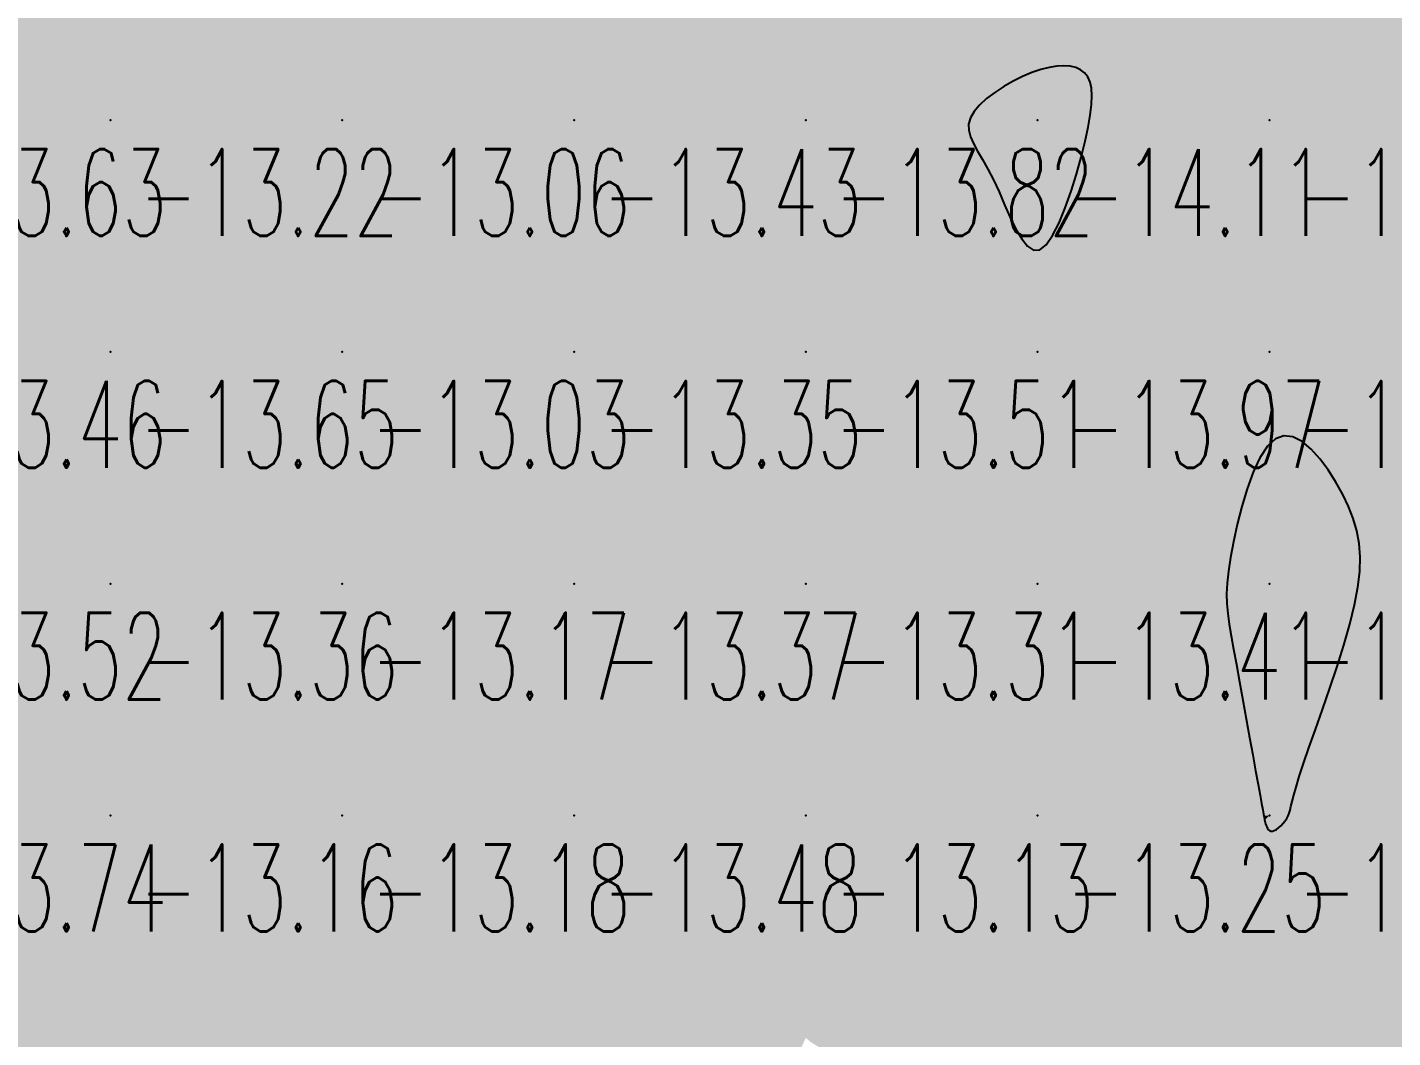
# Model space of a CAD drawing. Header units: millimetres. Extents: x 88261 to 90953, y 390274 to 392322.
# Drawn here: x 89586.7 to 89645.6, y 391867.7 to 391911.2 of the extents above; entities that cross this region are included whole.
import ezdxf
from ezdxf.enums import TextEntityAlignment as Align

# ---------------------------------------------------------------- set-up
doc = ezdxf.new("R2010")
doc.units = ezdxf.units.MM
doc.header["$LTSCALE"] = 25
for name, color, linetype in [('CN_03_00', 7, 'Continuous'), ('COTEAlt', 7, 'Continuous'), ('TN_COLORIAGE', 7, 'Continuous')]:
    doc.layers.add(name, color=color, linetype=linetype)
doc.styles.add('Simplex 1.0', font='Simplex.shx', dxfattribs={"width": 0.99, "height": 2.5})
doc.styles.get("Standard").update_dxf_attribs({"font": 'times.ttf'})

# ---------------------------------------------------------------- blocks, each defined once
blk = doc.blocks.new('COTE')
at = {"color": 0}
blk.add_point((0, 0), dxfattribs=at)
at = {"layer": 'COTEAlt'}
blk.add_attdef('ALT', text='', height=3.75, dxfattribs=at).set_placement((1.25, -1.25), align=Align.TOP_LEFT)

msp = doc.modelspace()

# ---------------------------------------------------------------- linework, layer by layer
at = {"layer": 'CN_03_00', "elevation": -14, "flags": 128}
for points in [[(89630.621, 391901.861), (89630.9, 391902.262), (89631.175, 391902.805), (89631.442, 391903.452), (89631.693, 391904.166), (89631.924, 391904.907), (89632.128, 391905.639), (89632.298, 391906.323), (89632.43, 391906.929), (89632.524, 391907.454), (89632.579, 391907.906), (89632.595, 391908.29), (89632.573, 391908.612), (89632.513, 391908.879), (89632.415, 391909.096), (89632.28, 391909.269), (89632.107, 391909.404), (89631.899, 391909.501), (89631.657, 391909.56), (89631.384, 391909.581), (89631.08, 391909.564), (89630.748, 391909.509), (89630.39, 391909.415), (89630.007, 391909.283), (89629.604, 391909.112), (89629.193, 391908.909), (89628.787, 391908.679), (89628.402, 391908.428), (89628.051, 391908.162), (89627.749, 391907.887), (89627.51, 391907.609), (89627.349, 391907.334), (89627.275, 391907.066), (89627.281, 391906.797), (89627.355, 391906.518), (89627.486, 391906.221), (89627.662, 391905.896), (89627.871, 391905.533), (89628.103, 391905.124), (89628.344, 391904.66), (89628.586, 391904.138), (89628.827, 391903.586), (89629.07, 391903.041), (89629.315, 391902.536), (89629.563, 391902.109), (89629.817, 391901.793), (89630.077, 391901.625), (89630.345, 391901.64), (89630.621, 391901.861)], [(89640.462, 391876.591), (89640.552, 391876.64), (89640.646, 391876.708), (89640.742, 391876.793), (89640.834, 391876.89), (89640.921, 391876.997), (89640.997, 391877.109), (89641.059, 391877.223), (89641.105, 391877.339), (89641.143, 391877.469), (89641.182, 391877.631), (89641.232, 391877.84), (89641.301, 391878.113), (89641.399, 391878.467), (89641.536, 391878.917), (89641.721, 391879.48), (89641.959, 391880.165), (89642.238, 391880.953), (89642.544, 391881.816), (89642.861, 391882.728), (89643.173, 391883.662), (89643.465, 391884.591), (89643.722, 391885.487), (89643.927, 391886.326), (89644.069, 391887.085), (89644.147, 391887.771), (89644.164, 391888.397), (89644.121, 391888.977), (89644.023, 391889.523), (89643.871, 391890.048), (89643.669, 391890.565), (89643.418, 391891.087), (89643.122, 391891.621), (89642.789, 391892.144), (89642.429, 391892.628), (89642.049, 391893.047), (89641.658, 391893.37), (89641.266, 391893.571), (89640.88, 391893.621), (89640.51, 391893.491), (89640.164, 391893.165), (89639.844, 391892.671), (89639.552, 391892.048), (89639.289, 391891.335), (89639.058, 391890.571), (89638.86, 391889.794), (89638.697, 391889.045), (89638.57, 391888.362), (89638.48, 391887.773), (89638.426, 391887.263), (89638.405, 391886.807), (89638.415, 391886.378), (89638.452, 391885.951), (89638.515, 391885.499), (89638.601, 391884.997), (89638.707, 391884.419), (89638.83, 391883.748), (89638.965, 391883.003), (89639.108, 391882.213), (89639.254, 391881.406), (89639.398, 391880.611), (89639.533, 391879.857), (89639.657, 391879.172), (89639.763, 391878.584), (89639.847, 391878.114), (89639.913, 391877.754), (89639.962, 391877.487), (89639.998, 391877.294), (89640.024, 391877.161), (89640.043, 391877.069), (89640.058, 391877.002), (89640.072, 391876.944), (89640.089, 391876.88), (89640.11, 391876.813), (89640.135, 391876.745), (89640.167, 391876.682), (89640.206, 391876.628), (89640.254, 391876.588), (89640.312, 391876.566), (89640.382, 391876.566), (89640.462, 391876.591)]]:
    msp.add_lwpolyline(points, close=True, dxfattribs=at)
at = {"layer": 'TN_COLORIAGE', "color": 221}
for points in [[(89580.249, 391907.239, -13), (89590.227, 391917.217, -13), (89580.249, 391917.239, -13), (89590.221, 391917.239, -13)], [(89580.249, 391907.239, -13), (89590.227, 391917.217, -13), (89590.249, 391907.239, -13), (89590.249, 391917.176, -13)], [(89590.249, 391907.239, -13.405), (89600.249, 391907.239, -13.405), (89600.249, 391917.239, -13.405)], [(89600.249, 391917.239, -13), (89590.283, 391917.239, -13), (89590.249, 391907.239, -13), (89590.249, 391917.176, -13)], [(89600.249, 391917.239, -13.73), (89600.249, 391907.239, -13.73), (89610.249, 391917.239, -13.73)], [(89600.249, 391907.239, -13.73), (89610.249, 391907.239, -13.73), (89610.249, 391917.239, -13.73)], [(89617.666, 391917.239, -13.434), (89618.826, 391915.816, -13.434), (89610.249, 391917.239, -13.434), (89610.249, 391907.239, -13.434)], [(89620.249, 391913.818, -13.649), (89622.359, 391917.239, -13.649), (89620.249, 391907.239, -13.649), (89630.249, 391917.239, -13.649)], [(89626.371, 391907.239, -13.649), (89630.249, 391909.697, -13.649), (89620.249, 391907.239, -13.649), (89630.249, 391917.239, -13.649)], [(89630.249, 391909.697, -13.643), (89632.679, 391909.67, -13.643), (89630.249, 391917.239, -13.643), (89640.249, 391917.239, -13.643)], [(89632.715, 391907.239, -13.643), (89632.679, 391909.67, -13.643), (89640.249, 391907.239, -13.643), (89640.249, 391917.239, -13.643)], [(89640.249, 391917.239, -13.62), (89640.249, 391907.239, -13.62), (89650.249, 391917.239, -13.62)], [(89640.249, 391907.239, -13.62), (89650.249, 391907.239, -13.62), (89650.249, 391917.239, -13.62)], [(89620.249, 391913.818, -13.434), (89618.826, 391915.816, -13.434), (89620.249, 391907.239, -13.434), (89610.249, 391907.239, -13.434)], [(89580.249, 391907.239, -13.217), (89580.249, 391897.239, -13.217), (89590.249, 391907.239, -13.217)], [(89580.249, 391897.239, -13.217), (89590.249, 391897.239, -13.217), (89590.249, 391907.239, -13.217)], [(89590.249, 391897.239, -13.063), (89600.249, 391897.239, -13.063), (89600.249, 391907.239, -13.063)], [(89590.249, 391907.239, -13.063), (89590.249, 391897.239, -13.063), (89600.249, 391907.239, -13.063)], [(89600.249, 391907.239, -13.434), (89600.249, 391897.239, -13.434), (89610.249, 391907.239, -13.434)], [(89600.249, 391897.239, -13.434), (89610.249, 391897.239, -13.434), (89610.249, 391907.239, -13.434)], [(89610.249, 391907.239, -13.819), (89610.249, 391897.239, -13.819), (89620.249, 391907.239, -13.819)], [(89610.249, 391897.239, -13.819), (89620.249, 391897.239, -13.819), (89620.249, 391907.239, -13.819)], [(89626.371, 391907.239, -13.508), (89628.361, 391905.351, -13.508), (89620.249, 391907.239, -13.508), (89620.249, 391897.239, -13.508)], [(89630.249, 391899.312, -13.65), (89632.715, 391907.239, -13.65), (89630.249, 391897.239, -13.65), (89640.249, 391907.239, -13.65)], [(89630.249, 391897.239, -13.65), (89640.249, 391897.239, -13.65), (89640.249, 391907.239, -13.65)], [(89640.249, 391907.239, -13.672), (89640.249, 391897.239, -13.672), (89650.249, 391907.239, -13.672)], [(89640.249, 391897.239, -13.672), (89650.249, 391897.239, -13.672), (89650.249, 391907.239, -13.672)], [(89630.249, 391899.312, -13.508), (89628.361, 391905.351, -13.508), (89630.249, 391897.239, -13.508), (89620.249, 391897.239, -13.508)], [(89580.249, 391897.239, -13.647), (89580.249, 391887.239, -13.647), (89590.249, 391897.239, -13.647)], [(89580.249, 391887.239, -13.647), (89590.249, 391887.239, -13.647), (89590.249, 391897.239, -13.647)], [(89590.249, 391897.239, -13.032), (89590.249, 391887.239, -13.032), (89600.249, 391897.239, -13.032)], [(89590.249, 391887.239, -13.032), (89600.249, 391887.239, -13.032), (89600.249, 391897.239, -13.032)], [(89600.249, 391897.239, -13.346), (89600.249, 391887.239, -13.346), (89610.249, 391897.239, -13.346)], [(89600.249, 391887.239, -13.346), (89610.249, 391887.239, -13.346), (89610.249, 391897.239, -13.346)], [(89610.249, 391897.239, -13.508), (89610.249, 391887.239, -13.508), (89620.249, 391897.239, -13.508)], [(89610.249, 391887.239, -13.508), (89620.249, 391887.239, -13.508), (89620.249, 391897.239, -13.508)], [(89620.249, 391897.239, -13.97), (89620.249, 391887.239, -13.97), (89630.249, 391897.239, -13.97)], [(89620.249, 391887.239, -13.97), (89630.249, 391887.239, -13.97), (89630.249, 391897.239, -13.97)], [(89630.249, 391897.239, -13.972), (89630.249, 391887.239, -13.972), (89640.249, 391897.239, -13.972)], [(89640.249, 391895.703, -13.407), (89638.163, 391887.239, -13.407), (89640.249, 391897.239, -13.407), (89630.249, 391887.239, -13.407)], [(89640.249, 391895.703, -13.729), (89643.905, 391890.895, -13.729), (89640.249, 391897.239, -13.729), (89650.249, 391897.239, -13.729)], [(89644.637, 391887.239, -13.729), (89643.905, 391890.895, -13.729), (89650.249, 391887.239, -13.729), (89650.249, 391897.239, -13.729)], [(89580.249, 391887.239, -13.358), (89580.249, 391877.239, -13.358), (89590.249, 391887.239, -13.358)], [(89580.249, 391877.239, -13.358), (89590.249, 391877.239, -13.358), (89590.249, 391887.239, -13.358)], [(89590.249, 391887.239, -13.174), (89590.249, 391877.239, -13.174), (89600.249, 391887.239, -13.174)], [(89590.249, 391877.239, -13.174), (89600.249, 391877.239, -13.174), (89600.249, 391887.239, -13.174)], [(89600.249, 391887.239, -13.372), (89600.249, 391877.239, -13.372), (89610.249, 391887.239, -13.372)], [(89600.249, 391877.239, -13.372), (89610.249, 391877.239, -13.372), (89610.249, 391887.239, -13.372)], [(89610.249, 391887.239, -13.311), (89610.249, 391877.239, -13.311), (89620.249, 391887.239, -13.311)], [(89610.249, 391877.239, -13.311), (89620.249, 391877.239, -13.311), (89620.249, 391887.239, -13.311)], [(89620.249, 391887.239, -13.407), (89620.249, 391877.239, -13.407), (89630.249, 391887.239, -13.407)], [(89620.249, 391877.239, -13.407), (89630.249, 391877.239, -13.407), (89630.249, 391887.239, -13.407)], [(89638.163, 391887.239, -13.253), (89638.518, 391885.509, -13.253), (89630.249, 391887.239, -13.253), (89630.249, 391877.239, -13.253)], [(89641.109, 391878.1, -13.8), (89644.637, 391887.239, -13.8), (89650.249, 391887.239, -13.8)], [(89641.249, 391877.239, -13.8), (89641.109, 391878.1, -13.8), (89650.249, 391877.239, -13.8), (89650.249, 391887.239, -13.8)], [(89640.003, 391877.239, -13.253), (89638.518, 391885.509, -13.253), (89630.249, 391877.239, -13.253)], [(89580.249, 391877.239, -13.159), (89580.249, 391867.239, -13.159), (89590.249, 391877.239, -13.159)], [(89580.249, 391867.239, -13.159), (89590.249, 391867.239, -13.159), (89590.249, 391877.239, -13.159)], [(89590.249, 391877.239, -13.184), (89590.249, 391867.239, -13.184), (89600.249, 391877.239, -13.184)], [(89590.249, 391867.239, -13.184), (89600.249, 391867.239, -13.184), (89600.249, 391877.239, -13.184)], [(89600.249, 391877.239, -13.477), (89600.249, 391867.239, -13.477), (89610.249, 391877.239, -13.477)], [(89600.249, 391867.239, -13.477), (89610.249, 391867.239, -13.477), (89610.249, 391877.239, -13.477)], [(89610.249, 391877.239, -13.134), (89610.249, 391867.239, -13.134), (89620.249, 391877.239, -13.134)], [(89610.249, 391867.239, -13), (89620.061, 391867.239, -13), (89620.249, 391877.239, -13), (89620.249, 391867.646, -13)], [(89630.249, 391877.239, -13), (89620.469, 391867.46, -13), (89620.249, 391877.239, -13), (89620.249, 391867.646, -13)], [(89630.249, 391877.239, -13), (89620.469, 391867.46, -13), (89630.249, 391867.239, -13), (89620.831, 391867.239, -13)], [(89640.003, 391877.239, -13.092), (89640.046, 391877.036, -13.092), (89630.249, 391877.239, -13.092), (89630.249, 391867.239, -13.092)], [(89640.249, 391876.279, -13.092), (89640.046, 391877.036, -13.092), (89640.249, 391867.239, -13.092), (89630.249, 391867.239, -13.092)], [(89640.249, 391867.239, -13.831), (89650.249, 391867.239, -13.831), (89650.249, 391877.239, -13.831)], [(89641.249, 391877.239, -13.823), (89640.249, 391876.279, -13.823), (89650.249, 391877.239, -13.823), (89640.249, 391867.239, -13.823)]]:
    msp.add_solid(points, dxfattribs=at)
at = {"layer": 'TN_COLORIAGE', "color": 231}
for points in [[(89630.249, 391909.697, -14.114), (89626.371, 391907.239, -14.114), (89630.249, 391907.239, -14.114)], [(89632.679, 391909.67, -14.114), (89630.249, 391909.697, -14.114), (89630.249, 391907.239, -14.114)], [(89632.679, 391909.67, -14.114), (89632.715, 391907.239, -14.114), (89630.249, 391907.239, -14.114)], [(89628.361, 391905.351, -14.114), (89626.371, 391907.239, -14.114), (89630.249, 391907.239, -14.114)], [(89628.361, 391905.351, -14.114), (89630.249, 391899.312, -14.114), (89630.249, 391907.239, -14.114)], [(89632.715, 391907.239, -14.114), (89630.249, 391899.312, -14.114), (89630.249, 391907.239, -14.114)], [(89638.163, 391887.239, -14.156), (89640.249, 391895.703, -14.156), (89640.249, 391887.239, -14.156)], [(89643.905, 391890.895, -14.156), (89640.249, 391895.703, -14.156), (89640.249, 391887.239, -14.156)], [(89643.905, 391890.895, -14.156), (89644.637, 391887.239, -14.156), (89640.249, 391887.239, -14.156)], [(89638.518, 391885.509, -14.156), (89638.163, 391887.239, -14.156), (89640.249, 391887.239, -14.156)], [(89640.249, 391887.239, -14), (89638.518, 391885.509, -14), (89640.249, 391877.239, -14), (89640.003, 391877.239, -14)], [(89640.249, 391887.239, -14), (89644.637, 391887.239, -14), (89640.249, 391877.239, -14), (89641.109, 391878.1, -14)], [(89641.109, 391878.1, -14.019), (89641.249, 391877.239, -14.019), (89640.249, 391877.239, -14.019)], [(89640.046, 391877.036, -14.019), (89640.003, 391877.239, -14.019), (89640.249, 391877.239, -14.019)], [(89640.046, 391877.036, -14.019), (89640.249, 391876.279, -14.019), (89640.249, 391877.239, -14.019)], [(89640.249, 391876.279, -14.019), (89641.249, 391877.239, -14.019), (89640.249, 391877.239, -14.019)]]:
    msp.add_solid(points, dxfattribs=at)

# ---------------------------------------------------------------- block references
at = {"layer": 'COTEAlt'}
ref = msp.add_blockref('COTE', (89580.249, 391907.239), dxfattribs=at)
ref.add_attrib('ALT', '-13.63', dxfattribs={"height": 3.75, "style": 'Simplex 1.0', "width": 0.6}).set_placement((89581.499, 391905.989), align=Align.TOP_LEFT)
ref = msp.add_blockref('COTE', (89590.249, 391907.239), dxfattribs=at)
ref.add_attrib('ALT', '-13.22', dxfattribs={"height": 3.75, "style": 'Simplex 1.0', "width": 0.6}).set_placement((89591.499, 391905.989), align=Align.TOP_LEFT)
ref = msp.add_blockref('COTE', (89600.249, 391907.239), dxfattribs=at)
ref.add_attrib('ALT', '-13.06', dxfattribs={"height": 3.75, "style": 'Simplex 1.0', "width": 0.6}).set_placement((89601.499, 391905.989), align=Align.TOP_LEFT)
ref = msp.add_blockref('COTE', (89610.249, 391907.239), dxfattribs=at)
ref.add_attrib('ALT', '-13.43', dxfattribs={"height": 3.75, "style": 'Simplex 1.0', "width": 0.6}).set_placement((89611.499, 391905.989), align=Align.TOP_LEFT)
ref = msp.add_blockref('COTE', (89620.249, 391907.239), dxfattribs=at)
ref.add_attrib('ALT', '-13.82', dxfattribs={"height": 3.75, "style": 'Simplex 1.0', "width": 0.6}).set_placement((89621.499, 391905.989), align=Align.TOP_LEFT)
ref = msp.add_blockref('COTE', (89630.249, 391907.239), dxfattribs=at)
ref.add_attrib('ALT', '-14.11', dxfattribs={"height": 3.75, "style": 'Simplex 1.0', "width": 0.6}).set_placement((89631.499, 391905.989), align=Align.TOP_LEFT)
ref = msp.add_blockref('COTE', (89640.249, 391907.239), dxfattribs=at)
ref.add_attrib('ALT', '-13.65', dxfattribs={"height": 3.75, "style": 'Simplex 1.0', "width": 0.6}).set_placement((89641.499, 391905.989), align=Align.TOP_LEFT)
ref = msp.add_blockref('COTE', (89580.249, 391897.239), dxfattribs=at)
ref.add_attrib('ALT', '-13.46', dxfattribs={"height": 3.75, "style": 'Simplex 1.0', "width": 0.6}).set_placement((89581.499, 391895.989), align=Align.TOP_LEFT)
ref = msp.add_blockref('COTE', (89590.249, 391897.239), dxfattribs=at)
ref.add_attrib('ALT', '-13.65', dxfattribs={"height": 3.75, "style": 'Simplex 1.0', "width": 0.6}).set_placement((89591.499, 391895.989), align=Align.TOP_LEFT)
ref = msp.add_blockref('COTE', (89600.249, 391897.239), dxfattribs=at)
ref.add_attrib('ALT', '-13.03', dxfattribs={"height": 3.75, "style": 'Simplex 1.0', "width": 0.6}).set_placement((89601.499, 391895.989), align=Align.TOP_LEFT)
ref = msp.add_blockref('COTE', (89610.249, 391897.239), dxfattribs=at)
ref.add_attrib('ALT', '-13.35', dxfattribs={"height": 3.75, "style": 'Simplex 1.0', "width": 0.6}).set_placement((89611.499, 391895.989), align=Align.TOP_LEFT)
ref = msp.add_blockref('COTE', (89620.249, 391897.239), dxfattribs=at)
ref.add_attrib('ALT', '-13.51', dxfattribs={"height": 3.75, "style": 'Simplex 1.0', "width": 0.6}).set_placement((89621.499, 391895.989), align=Align.TOP_LEFT)
ref = msp.add_blockref('COTE', (89630.249, 391897.239), dxfattribs=at)
ref.add_attrib('ALT', '-13.97', dxfattribs={"height": 3.75, "style": 'Simplex 1.0', "width": 0.6}).set_placement((89631.499, 391895.989), align=Align.TOP_LEFT)
ref = msp.add_blockref('COTE', (89640.249, 391897.239), dxfattribs=at)
ref.add_attrib('ALT', '-13.97', dxfattribs={"height": 3.75, "style": 'Simplex 1.0', "width": 0.6}).set_placement((89641.499, 391895.989), align=Align.TOP_LEFT)
ref = msp.add_blockref('COTE', (89580.249, 391887.239), dxfattribs=at)
ref.add_attrib('ALT', '-13.52', dxfattribs={"height": 3.75, "style": 'Simplex 1.0', "width": 0.6}).set_placement((89581.499, 391885.989), align=Align.TOP_LEFT)
ref = msp.add_blockref('COTE', (89590.249, 391887.239), dxfattribs=at)
ref.add_attrib('ALT', '-13.36', dxfattribs={"height": 3.75, "style": 'Simplex 1.0', "width": 0.6}).set_placement((89591.499, 391885.989), align=Align.TOP_LEFT)
ref = msp.add_blockref('COTE', (89600.249, 391887.239), dxfattribs=at)
ref.add_attrib('ALT', '-13.17', dxfattribs={"height": 3.75, "style": 'Simplex 1.0', "width": 0.6}).set_placement((89601.499, 391885.989), align=Align.TOP_LEFT)
ref = msp.add_blockref('COTE', (89610.249, 391887.239), dxfattribs=at)
ref.add_attrib('ALT', '-13.37', dxfattribs={"height": 3.75, "style": 'Simplex 1.0', "width": 0.6}).set_placement((89611.499, 391885.989), align=Align.TOP_LEFT)
ref = msp.add_blockref('COTE', (89620.249, 391887.239), dxfattribs=at)
ref.add_attrib('ALT', '-13.31', dxfattribs={"height": 3.75, "style": 'Simplex 1.0', "width": 0.6}).set_placement((89621.499, 391885.989), align=Align.TOP_LEFT)
ref = msp.add_blockref('COTE', (89630.249, 391887.239), dxfattribs=at)
ref.add_attrib('ALT', '-13.41', dxfattribs={"height": 3.75, "style": 'Simplex 1.0', "width": 0.6}).set_placement((89631.499, 391885.989), align=Align.TOP_LEFT)
ref = msp.add_blockref('COTE', (89640.249, 391887.239), dxfattribs=at)
ref.add_attrib('ALT', '-14.16', dxfattribs={"height": 3.75, "style": 'Simplex 1.0', "width": 0.6}).set_placement((89641.499, 391885.989), align=Align.TOP_LEFT)
ref = msp.add_blockref('COTE', (89580.249, 391877.239), dxfattribs=at)
ref.add_attrib('ALT', '-13.74', dxfattribs={"height": 3.75, "style": 'Simplex 1.0', "width": 0.6}).set_placement((89581.499, 391875.989), align=Align.TOP_LEFT)
ref = msp.add_blockref('COTE', (89590.249, 391877.239), dxfattribs=at)
ref.add_attrib('ALT', '-13.16', dxfattribs={"height": 3.75, "style": 'Simplex 1.0', "width": 0.6}).set_placement((89591.499, 391875.989), align=Align.TOP_LEFT)
ref = msp.add_blockref('COTE', (89600.249, 391877.239), dxfattribs=at)
ref.add_attrib('ALT', '-13.18', dxfattribs={"height": 3.75, "style": 'Simplex 1.0', "width": 0.6}).set_placement((89601.499, 391875.989), align=Align.TOP_LEFT)
ref = msp.add_blockref('COTE', (89610.249, 391877.239), dxfattribs=at)
ref.add_attrib('ALT', '-13.48', dxfattribs={"height": 3.75, "style": 'Simplex 1.0', "width": 0.6}).set_placement((89611.499, 391875.989), align=Align.TOP_LEFT)
ref = msp.add_blockref('COTE', (89620.249, 391877.239), dxfattribs=at)
ref.add_attrib('ALT', '-13.13', dxfattribs={"height": 3.75, "style": 'Simplex 1.0', "width": 0.6}).set_placement((89621.499, 391875.989), align=Align.TOP_LEFT)
ref = msp.add_blockref('COTE', (89630.249, 391877.239), dxfattribs=at)
ref.add_attrib('ALT', '-13.25', dxfattribs={"height": 3.75, "style": 'Simplex 1.0', "width": 0.6}).set_placement((89631.499, 391875.989), align=Align.TOP_LEFT)
ref = msp.add_blockref('COTE', (89640.249, 391877.239), dxfattribs=at)
ref.add_attrib('ALT', '-14.02', dxfattribs={"height": 3.75, "style": 'Simplex 1.0', "width": 0.6}).set_placement((89641.499, 391875.989), align=Align.TOP_LEFT)

doc.saveas('drawing.dxf')
